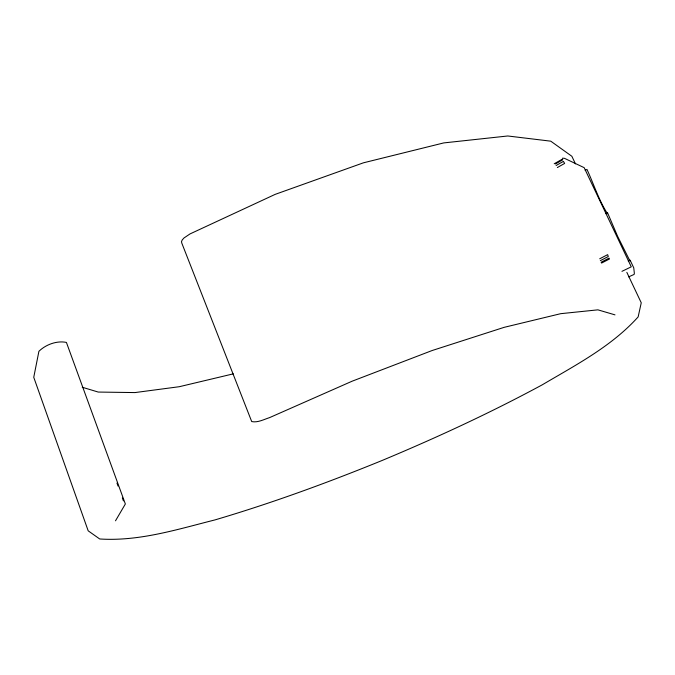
<?xml version="1.0" encoding="UTF-8"?>
<svg xmlns="http://www.w3.org/2000/svg" width="675" height="675" viewBox="0 0 675 675"><rect width="100%" height="100%" fill="white"/><g stroke="black" fill="none" stroke-linecap="round" stroke-linejoin="round"><path stroke-width="1.01" d="M115.501 520.813L125.356 503.989L66.412 342.419C56.894 340.445 45.748 344.562 38.905 351.321L33.75 377.308L88.189 530.828L99.697 538.971C139.008 541.553 177.145 529.445 214.819 519.952C271.536 503.212 327.113 482.895 381.864 460.578C436.438 437.771 490.193 412.957 542.244 384.826C575.935 364.922 611.626 346.385 638.145 316.904L641.25 302.797L626.83 272.346M554.209 163.763L562.418 159.106L562.688 159.84L555.39 163.974M556.107 165.518L563.414 161.384L564.638 163.426L557.322 167.552M599.712 258.778L607.652 254.644L608.276 256.525L600.328 260.66M601.079 262.254L609.027 258.128L609.5 258.964L601.552 263.09M585.166 170.328L586.963 169.408C593.798 184.148 598.717 200.112 607.559 213.806M605.711 213.646L607.534 212.743L617.574 236.233L629.935 260.938M621.945 271.35L631.268 266.836L584.17 167.662L564.469 158.321L562.494 158.178M628.231 261.023L630.087 260.128L633.749 267.832L634.357 273.316L634.095 274.438L628.636 276.885M233.305 373.857L179.246 386.716L134.958 392.58L98.221 392.057L82.249 387.248M614.992 314.862L597.915 309.842L560.731 313.673L504.149 327.341L432.177 350.511L352.173 381.181L269.603 417.606C263.908 419.42 257.791 422.854 251.707 421.571L181.82 243.169L181.482 241.743L182.208 239.979L183.963 237.997L189.996 233.93L275.198 194.358L363.395 162.827L443.762 142.914L507.777 135.979L550.766 141.176L571.86 156.279L575.463 163.89M116.961 483.089L118.041 486.059M122.344 497.922L123.424 500.892"/></g></svg>
